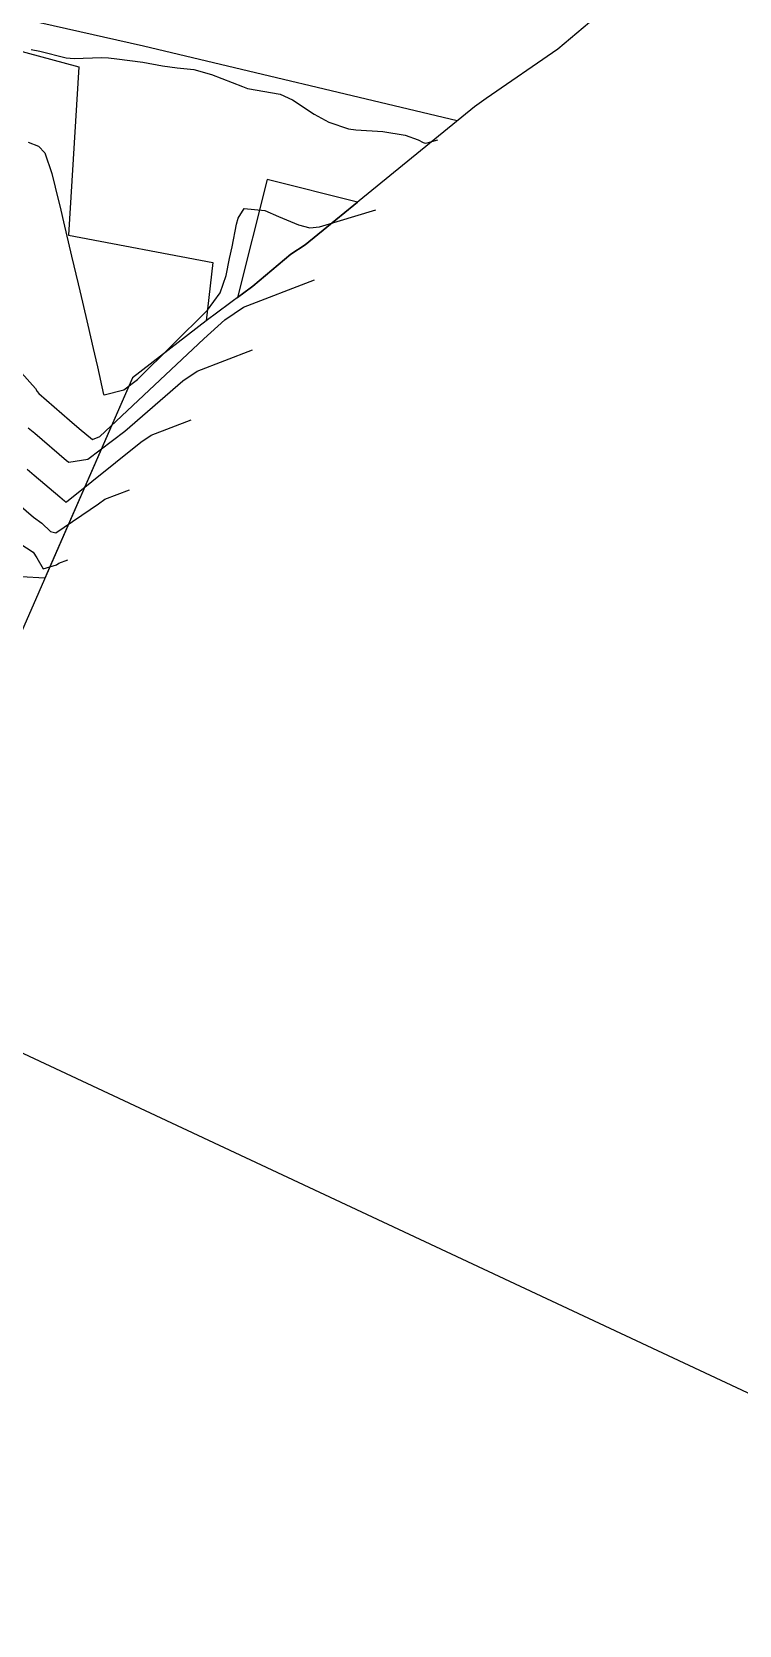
# Model space of a CAD drawing. Header units: metres. Extents: x 318500 to 325275, y 7408834 to 7428799.
# Drawn here: x 324098.3 to 324139.4, y 7420332.6 to 7420425.3 of the extents above; entities that cross this region are included whole.
import ezdxf

# ---------------------------------------------------------------- set-up
doc = ezdxf.new("R2010")
doc.units = ezdxf.units.M
doc.header["$MEASUREMENT"] = 0
doc.layers.add('_TEXTO_CONGELA', color=45, linetype='Continuous', plot=False)
for name, color, linetype in [('Area', 45, 'Continuous'), ('Curvas de Nivel 1m', 11, 'Continuous'), ('Curvas de Nivel 5m', 15, 'Continuous'), ('Edificações', 30, 'Continuous'), ('Vias Primárias', 230, 'Continuous')]:
    doc.layers.add(name, color=color, linetype=linetype)

msp = doc.modelspace()

# ---------------------------------------------------------------- linework, layer by layer
at = {"layer": '_TEXTO_CONGELA'}
msp.add_line((324298.389, 7420271.953), (323900.004, 7420458.511), dxfattribs=at)
at = {"layer": 'Area'}
msp.add_lwpolyline([(324133.308, 7420428.043), (324128.897, 7420424.301), (324124.733, 7420421.439), (324124.044, 7420420.959), (324114.205, 7420412.936), (324113.365, 7420412.379), (324111.172, 7420410.518), (324108.457, 7420408.505), (324104.174, 7420405.19), (324090.102, 7420373.036), (324090.532, 7420368.02), (324091.042, 7420363.18), (324090.85, 7420359.743), (324091.572, 7420351.404), (324091.68, 7420349.03), (324091.68, 7420344.724), (324091.711, 7420341.16), (324091.545, 7420337.996), (324090.964, 7420326.301)], dxfattribs=at)
at = {"layer": 'Curvas de Nivel 1m', "flags": 128}
for points, elevation in [([(324098.103, 7420418.902), (324098.706, 7420418.669), (324099.068, 7420418.284), (324099.488, 7420417.078), (324099.679, 7420416.275), (324099.994, 7420414.936), (324100.149, 7420414.268), (324100.62, 7420412.26), (324101.004, 7420410.654), (324101.098, 7420410.253), (324101.257, 7420409.583), (324101.57, 7420408.245), (324101.884, 7420406.906), (324102.042, 7420406.237), (324102.136, 7420405.836), (324102.489, 7420404.23), (324102.52, 7420404.211), (324103.659, 7420404.499), (324104.453, 7420405.093), (324108.53, 7420409.128), (324109.274, 7420410.143), (324109.608, 7420411.142), (324109.812, 7420412.138), (324109.953, 7420412.814), (324110.215, 7420414.134), (324110.304, 7420414.485), (324110.664, 7420415.037), (324111.855, 7420414.919), (324112.657, 7420414.568), (324113.814, 7420414.083), (324114.481, 7420413.906), (324115.036, 7420413.981), (324118.32, 7420414.96)], 741), ([(324097.722, 7420405.488), (324098.523, 7420404.562), (324098.631, 7420404.389), (324098.731, 7420404.278), (324100.497, 7420402.726), (324101.059, 7420402.251), (324101.837, 7420401.596), (324102.261, 7420401.786), (324108.323, 7420407.469), (324109.532, 7420408.572), (324110.612, 7420409.308), (324114.74, 7420410.89)], 742), ([(324098.108, 7420402.286), (324098.485, 7420401.966), (324100.332, 7420400.392), (324100.46, 7420400.281), (324101.572, 7420400.452), (324103.721, 7420402.093), (324107.091, 7420405.013), (324107.933, 7420405.586), (324111.15, 7420406.82)], 743), ([(324098.041, 7420399.872), (324098.452, 7420399.523), (324099.941, 7420398.265), (324100.219, 7420398.045), (324100.289, 7420397.969), (324100.34, 7420397.972), (324104.647, 7420401.448), (324105.253, 7420401.86), (324107.57, 7420402.75)], 744), ([(324096.44, 7420396.31), (324098.392, 7420395.047), (324098.605, 7420394.715), (324098.984, 7420394.074), (324099.754, 7420394.312), (324099.888, 7420394.404), (324100.4, 7420394.6)], 746)]:
    msp.add_lwpolyline(points, dxfattribs=dict(at, elevation=elevation))
at = {"layer": 'Curvas de Nivel 5m', "flags": 128}
for points, elevation in [([(324098.268, 7420424.295), (324098.779, 7420424.181), (324100.316, 7420423.807), (324100.775, 7420423.761), (324102.361, 7420423.821), (324102.776, 7420423.804), (324103.257, 7420423.743), (324104.773, 7420423.547), (324105.908, 7420423.329), (324106.77, 7420423.228), (324107.736, 7420423.131), (324108.767, 7420422.83), (324110.555, 7420422.132), (324110.759, 7420422.055), (324110.859, 7420422.028), (324112.754, 7420421.684), (324113.471, 7420421.368), (324114.737, 7420420.52), (324115.579, 7420420.062), (324116.724, 7420419.671), (324117.159, 7420419.608), (324118.723, 7420419.521), (324120.023, 7420419.304), (324120.775, 7420419.024), (324121.059, 7420418.887), (324121.182, 7420418.84), (324121.291, 7420418.85), (324121.91, 7420419.03)], 740), ([(324097, 7420398.302), (324098.422, 7420397.088), (324098.89, 7420396.748), (324099.402, 7420396.254), (324099.714, 7420396.173), (324102.195, 7420397.872), (324102.567, 7420398.127), (324103.99, 7420398.67)], 745)]:
    msp.add_lwpolyline(points, dxfattribs=dict(at, elevation=elevation))
at = {"layer": 'Edificações'}
for points in [[(324091.786, 7420425.787), (324101.043, 7420423.281), (324100.441, 7420413.495), (324108.834, 7420411.896), (324108.457, 7420408.505), (324104.174, 7420405.19), (324099.075, 7420393.538), (324089.429, 7420394.084)], [(324117.246, 7420415.416), (324111.995, 7420416.735), (324110.281, 7420409.857), (324111.172, 7420410.518), (324113.365, 7420412.379), (324114.205, 7420412.936), (324117.246, 7420415.416)]]:
    msp.add_lwpolyline(points, dxfattribs=at)
at = {"layer": 'Vias Primárias'}
for points in [[(323415.833, 7419583.302), (323419.047, 7419572.746), (323421.03, 7419562.086), (323421.351, 7419557.374), (323421.618, 7419546.016), (323420.655, 7419534.774), (323419.854, 7419529.552), (323419.495, 7419524.986, 0.238184), (323422.135, 7419522.665), (323425.333, 7419521.775), (323439.384, 7419519.04), (323447.038, 7419517.341, 0.392019), (323449.506, 7419518.783), (323449.894, 7419520.081), (323454.112, 7419536.783), (323456.933, 7419548.508), (323462.14, 7419572.405), (323463.204, 7419579.599, 0.075507), (323463.151, 7419593.445, 0), (323461.926, 7419601.304, 0.173993), (323443.828, 7419629.608, 0.279998), (323404.325, 7419640.182, 0.277838)], [(323934.92, 7420316.776, 0), (323936.242, 7420308.849)], [(323715.644, 7420145.548, 0), (323709.04, 7420132.939)], [(324123.038, 7420420.14), (324104.798, 7420424.487), (324081.461, 7420429.753), (324057.412, 7420435.569, 0.103196), (324043.448, 7420436.011, 0.078646), (324029.44, 7420431.198, 0.129386), (324023.676, 7420425.879, 0.052414), (324019.466, 7420417.454, 0), (324015.133, 7420405.899, -0.120493)], [(323939.281, 7420278.615, 0), (323933.27, 7420270.921)], [(323840.737, 7420005.613, 0), (323839.679, 7420000.995, -0.226003)], [(323831.088, 7420001.787, 0), (323833.844, 7420008.443, 0.220888)]]:
    msp.add_lwpolyline(points, format="xyb", dxfattribs=at)

doc.saveas('drawing.dxf')
